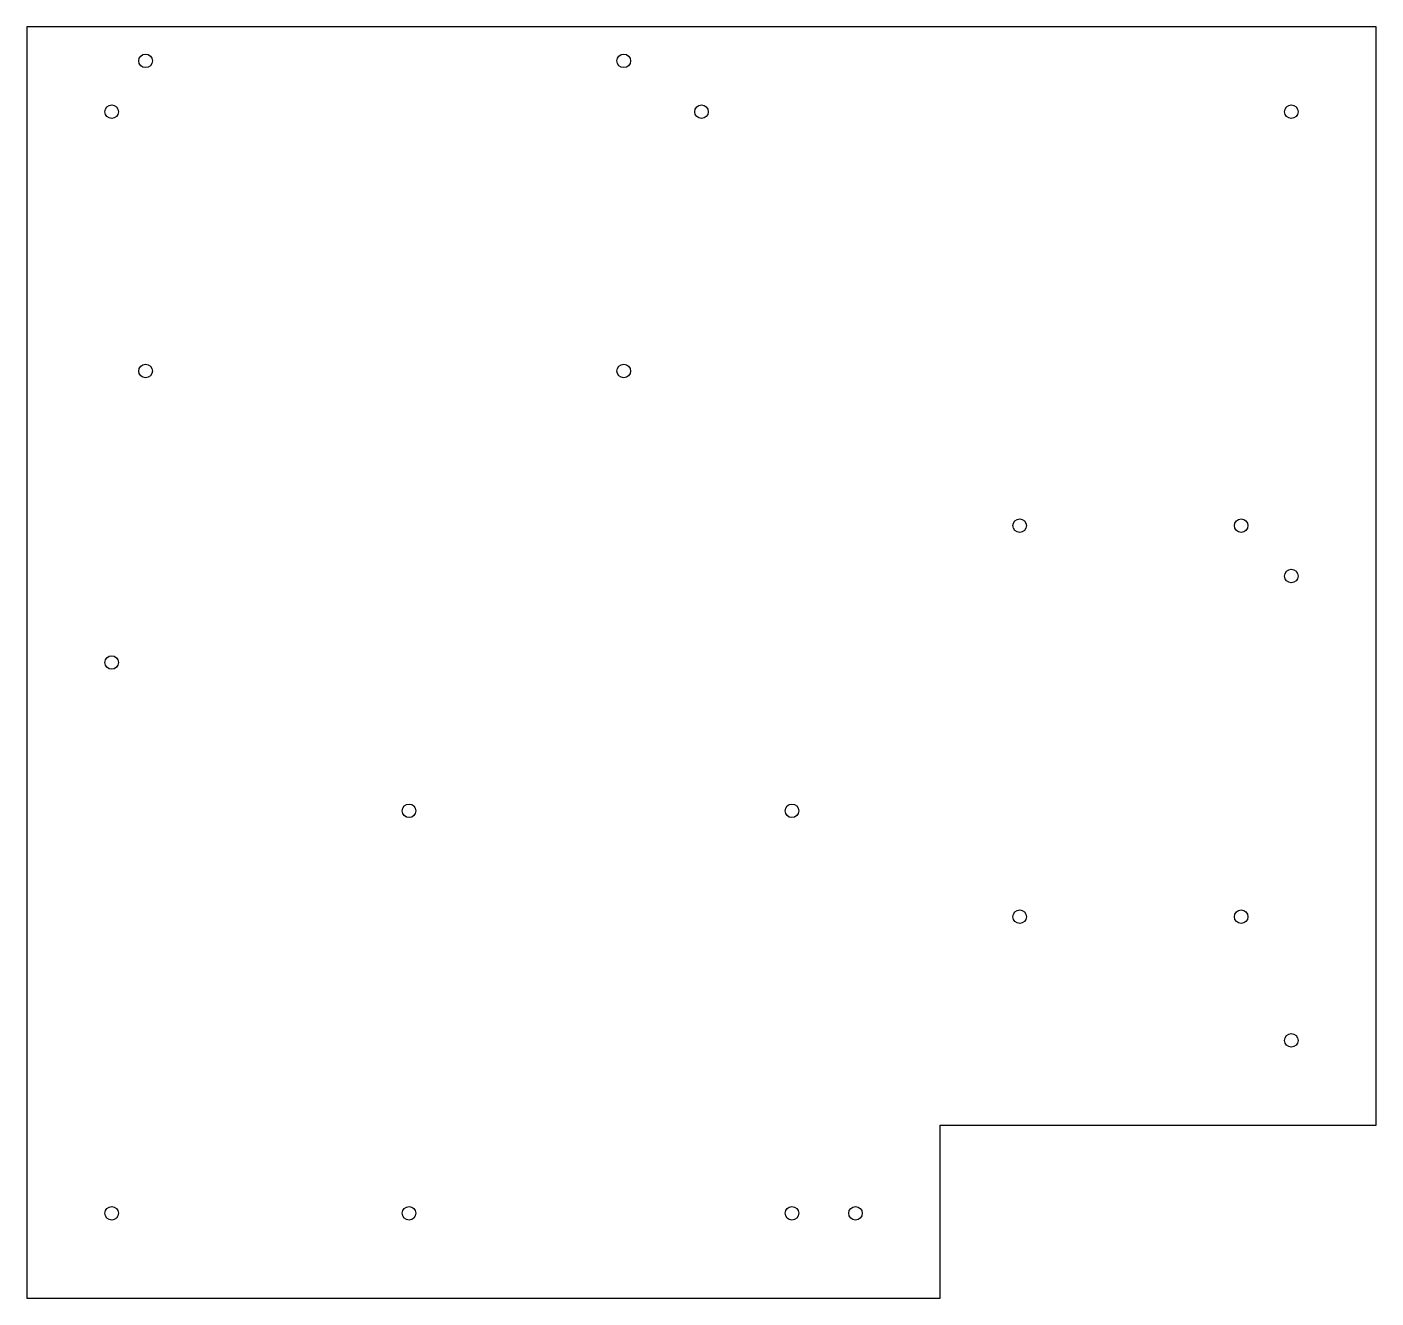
# Model space of a CAD drawing. Header units: millimetres. Extents: x -319 to 0, y -300 to 0.
import ezdxf

# ---------------------------------------------------------------- set-up
doc = ezdxf.new("R2010")
doc.units = ezdxf.units.MM
doc.layers.get('0').update_dxf_attribs({"linetype": 'CONTINUOUS'})

msp = doc.modelspace()

# ---------------------------------------------------------------- linework, layer by layer
msp.add_lwpolyline([(-318.5, -300), (-102.9, -300), (-102.9, -259.2), (0, -259.2), (0, 0), (-318.5, 0)], close=True)
for centre in [(-290.5, -8), (-177.6, -8), (-298.5, -20), (-159.25, -20), (-20, -20), (-290.5, -81.2), (-177.6, -81.2), (-84.13, -117.7), (-31.83, -117.7), (-20, -129.6), (-298.5, -150), (-228.3, -185), (-137.9, -185), (-84.13, -210), (-31.83, -210), (-20, -239.2), (-298.5, -280), (-228.3, -280), (-137.9, -280), (-122.9, -280)]:
    msp.add_circle(centre, 1.6)

doc.saveas('drawing.dxf')
